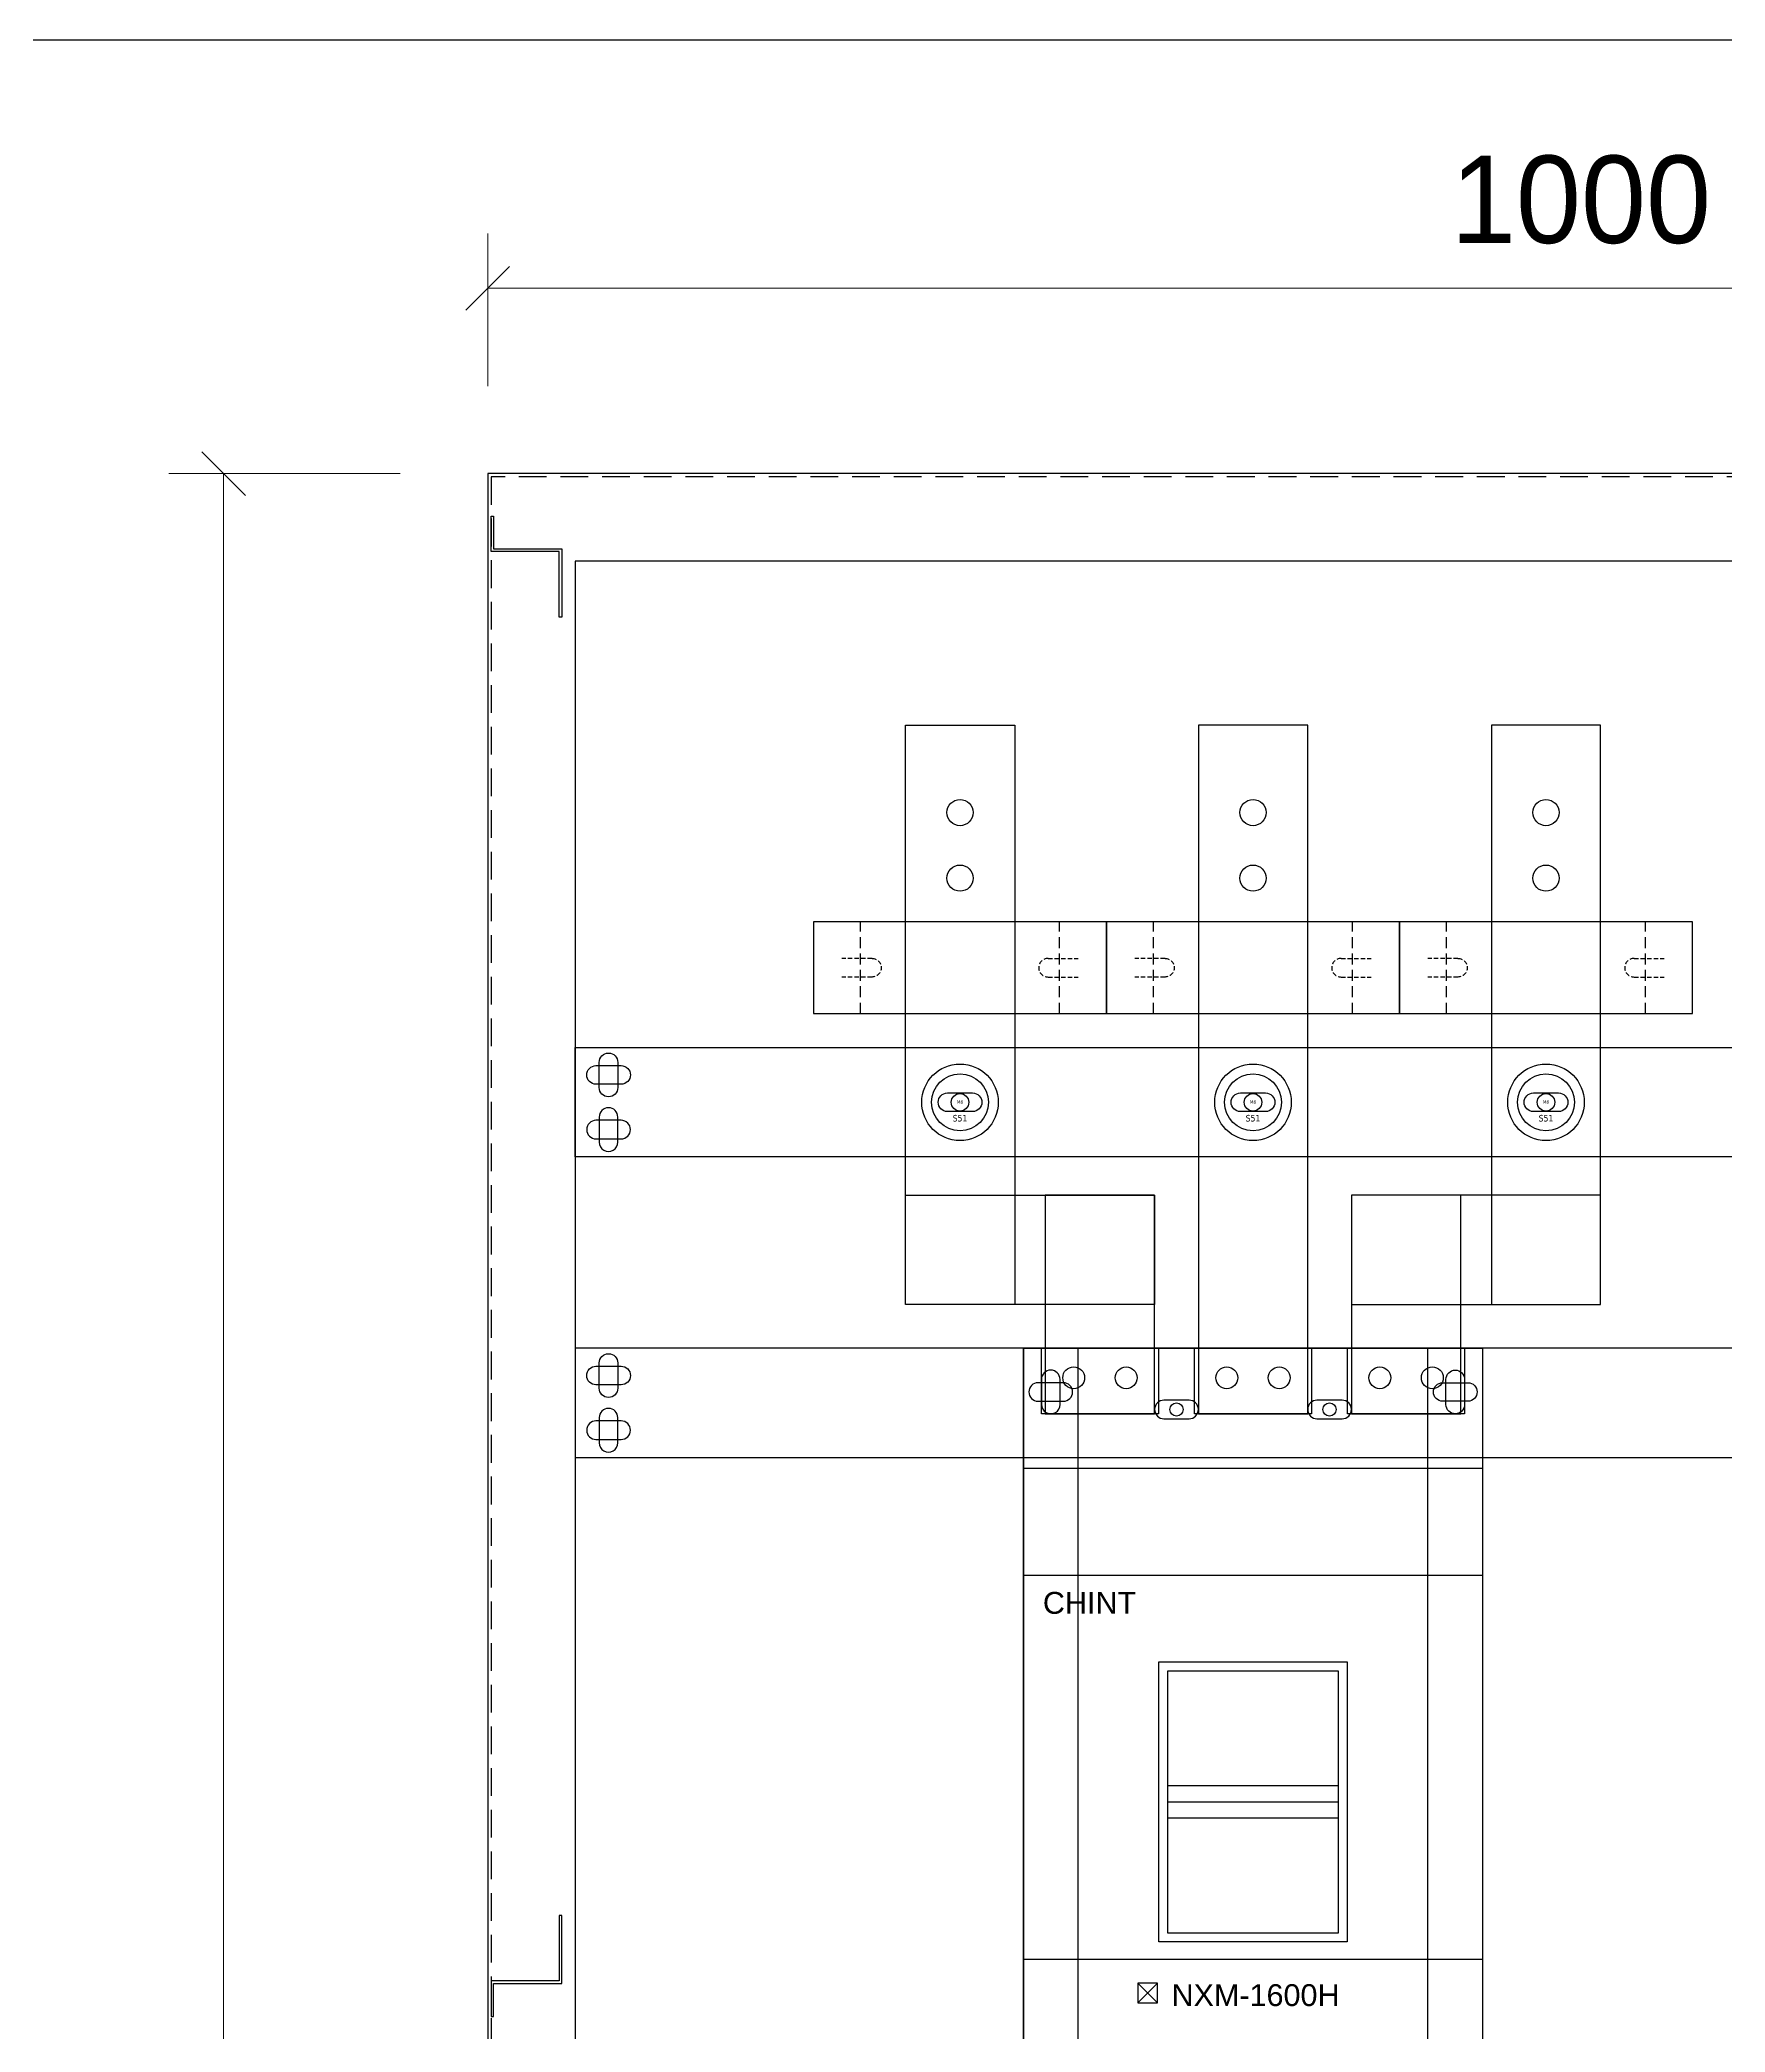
# Model space of a CAD drawing. Header units: millimetres. Extents: x 0 to 5940, y 0 to 4200.
# Drawn here: x 2629 to 3400, y 3289 to 4200 of the extents above; entities that cross this region are included whole.
import ezdxf
from ezdxf.enums import TextEntityAlignment as Align

# ---------------------------------------------------------------- set-up
doc = ezdxf.new("R2010")
doc.units = ezdxf.units.MM
doc.linetypes.add('ASVLTYPE', pattern=[0.75, 0.5, -0.25])
doc.linetypes.add('HIDDENX2', pattern=[19.05, 12.7, -6.35])
doc.layers.add('CNC', color=7, linetype='Continuous')
doc.layers.add('DIM', color=253, linetype='Continuous')
doc.styles.add('Arial', font='arial.ttf')
doc.styles.add('Tahoma (Input Text)', font='tahoma.ttf')
doc.dimstyles.new('Dim-40', dxfattribs={"dimtxt": 40, "dimasz": 20, "dimexe": 25, "dimexo": 40, "dimgap": 20, "dimtad": 1, "dimdec": 0, "dimtxsty": 'Standard', "dimblk": 'OBLIQUE', "dimcen": 15, "dimclrd": 5, "dimclre": 5, "dimclrt": 3, "dimazin": 3, "dimtfac": 1, "dimtdec": 0, "dimtmove": 0, "dimatfit": 3, "dimldrblk": 'ARCHTICK', "dimlwd": 9, "dimlwe": 9})

# ---------------------------------------------------------------- blocks, each defined once
blk = doc.blocks.new('*D12')
at = {"color": 0, "linetype": 'ByBlock', "lineweight": -2}
for p, q in [((2723.31, 3991.59), (2703.31, 4011.59)), ((2703.31, 2011.59), (2723.31, 1991.59))]:
    blk.add_line(p, q, dxfattribs=at)
at = {"layer": 'Defpoints', "color": 0, "transparency": 16777216}
for p in [(2834.12, 4001.59), (2713.31, 2001.59), (2834.12, 2001.59)]:
    blk.add_point(p, dxfattribs=at)
at = {"layer": 'DIM', "color": 5, "lineweight": 9, "transparency": 16777216}
for p, q in [((2794.12, 4001.59), (2688.31, 4001.59)), ((2713.31, 4001.59), (2713.31, 2001.59)), ((2794.12, 2001.59), (2688.31, 2001.59))]:
    blk.add_line(p, q, dxfattribs=at)
at = {"layer": 'DIM', "color": 3, "transparency": 16777216, "insert": (2672.89, 3001.59), "char_height": 40, "attachment_point": 5, "rotation": 90}
blk.add_mtext('2000', dxfattribs=at)
blk = doc.blocks.new('_ArchTick')
at = {"color": 0, "const_width": 0.15}
blk.add_lwpolyline([(-0.5, -0.5), (0.5, 0.5)], dxfattribs=at)
blk = doc.blocks.new('_Oblique')
at = {"color": 0, "linetype": 'ByBlock', "lineweight": -2}
blk.add_line((-0.5, -0.5), (0.5, 0.5), dxfattribs=at)
blk = doc.blocks.new('NXM-1600H-1')
at = {"color": 7}
for p, q in [((210, 315), (0, 315)), ((210, 266), (0, 266)), ((66, 162.5), (144, 162.5)), ((210, 90.5), (0, 90.5)), ((52.28, 70.55), (61.28, 79.55)), ((61.28, 70.55), (52.28, 79.55)), ((210, 41.5), (0, 41.5))]:
    blk.add_line(p, q, dxfattribs=at)
for points in [[(0, 370), (210, 370), (210, 0), (0, 0)], [(66, 222.5), (144, 222.5), (144, 102.5), (66, 102.5)], [(66, 170), (144, 170), (144, 155), (66, 155)], [(52.28, 70.55), (61.28, 70.55), (61.28, 79.55), (52.28, 79.55)]]:
    blk.add_lwpolyline(points, close=True, dxfattribs=at)
at = {"color": 1}
for points in [[(8.25, 370), (61.75, 370), (61.75, 340), (8.25, 340)], [(8.25, 0), (61.75, 0), (61.75, 30), (8.25, 30)]]:
    blk.add_lwpolyline(points, close=True, dxfattribs=at)
at = {"color": 2}
for points in [[(78.25, 370), (131.75, 370), (131.75, 340), (78.25, 340)], [(78.25, 0), (131.75, 0), (131.75, 30), (78.25, 30)]]:
    blk.add_lwpolyline(points, close=True, dxfattribs=at)
at = {"color": 5}
for points in [[(148.25, 370), (201.75, 370), (201.75, 340), (148.25, 340)], [(148.25, 0), (201.75, 0), (201.75, 30), (148.25, 30)]]:
    blk.add_lwpolyline(points, close=True, dxfattribs=at)
at = {"color": 1}
for centre in [(23, 356.5), (47, 356.5), (23, 13.5), (47, 13.5)]:
    blk.add_circle(centre, 5, dxfattribs=at)
at = {"color": 2}
for centre in [(93, 356.5), (117, 356.5), (93, 13.5), (117, 13.5)]:
    blk.add_circle(centre, 5, dxfattribs=at)
at = {"color": 5}
for centre in [(163, 356.5), (187, 356.5), (163, 13.5), (187, 13.5)]:
    blk.add_circle(centre, 5, dxfattribs=at)
at = {"color": 7}
for centre in [(70, 342), (140, 342), (70, 28), (140, 28)]:
    blk.add_circle(centre, 3, dxfattribs=at)
at = {"color": 7, "char_height": 10, "width": 34.1373, "attachment_point": 5, "style": 'Arial'}
for s, insert in [('CHINT', (30.24, 253.47)), ('NXM-1600H', (106.15, 74.06))]:
    blk.add_mtext(s, dxfattribs=dict(at, insert=insert))
blk = doc.blocks.new('A$C3D6C2CD6')
at = {"color": 85, "linetype": 'ASVLTYPE', "ltscale": 4}
for p, q in [((4.25, 8.5), (18, 8.5)), ((4.25, 0), (18, 0))]:
    blk.add_line(p, q, dxfattribs=at)
blk.add_arc((4.25, 4.25), 4.25, 90, 270, dxfattribs=at)
blk = doc.blocks.new('CML800A-3')
at = {"color": 85, "linetype": 'ASVLTYPE', "ltscale": 10}
for p, q in [((21.5, 0), (21.5, 42)), ((112.5, 0), (112.5, 42))]:
    blk.add_line(p, q, dxfattribs=at)
at = {"color": 85}
blk.add_lwpolyline([(0, 0), (0, 42), (134, 42), (134, 0)], close=True, dxfattribs=at)
at = {"color": 85, "xscale": -1}
blk.add_blockref('A$C3D6C2CD6', (31, 16.75), dxfattribs=at)
at = {"color": 85}
blk.add_blockref('A$C3D6C2CD6', (103, 16.75), dxfattribs=at)
blk = doc.blocks.new('*D15')
at = {"color": 0, "linetype": 'ByBlock', "lineweight": -2}
for p, q in [((2844.12, 4096.36), (2824.12, 4076.36)), ((3824.12, 4076.36), (3844.12, 4096.36))]:
    blk.add_line(p, q, dxfattribs=at)
at = {"layer": 'Defpoints', "color": 0, "transparency": 16777216}
for p in [(2834.12, 4086.36), (2834.12, 4001.59), (3834.12, 4001.59)]:
    blk.add_point(p, dxfattribs=at)
at = {"layer": 'DIM', "color": 5, "lineweight": 9, "transparency": 16777216}
for p, q in [((2834.12, 4041.59), (2834.12, 4111.36)), ((3834.12, 4041.59), (3834.12, 4111.36)), ((3834.12, 4086.36), (2834.12, 4086.36))]:
    blk.add_line(p, q, dxfattribs=at)
at = {"layer": 'DIM', "color": 3, "transparency": 16777216, "insert": (3334.12, 4126.78), "char_height": 40, "attachment_point": 5}
blk.add_mtext('1000', dxfattribs=at)
blk = doc.blocks.new('su51-2')
at = {"color": 1}
for radius in [17.5, 13, 4]:
    blk.add_circle((0, -0.09), radius, dxfattribs=at)
at = {"color": 1, "width": 30.0978, "attachment_point": 5}
for s, insert, char_height in [('{\\fTahoma|b0|i0|c0|p34;M8}', (0, 0), 1.5), ('{\\fTahoma|b0|i0|c0|p34;S51}', (0, -7.4), 3)]:
    blk.add_mtext(s, dxfattribs=dict(at, insert=insert, char_height=char_height))
blk = doc.blocks.new('ovan8.5x20')
at = {"layer": 'CNC', "color": 2, "lineweight": -3}
for p, q in [((5.75, 4.25), (-5.75, 4.25)), ((-5.75, -4.25), (5.75, -4.25))]:
    blk.add_line(p, q, dxfattribs=at)
for centre, start, end in [((-5.75, 0), 90, 270), ((5.75, 0), 270, 90)]:
    blk.add_arc(centre, 4.25, start, end, dxfattribs=at)
blk = doc.blocks.new('khungtenAsean2')
at = {"color": 7}
blk.add_lwpolyline([(0, 0), (2970, 0), (2970, -2100), (0, -2100)], close=True, dxfattribs=at)
at = {"color": 1, "style": 'Tahoma (Input Text)', "flags": 8}
for tag, p in [('#03', (506.57, -2019.3)), ('#01', (137.05, -2021.28)), ('#05', (1106.63, -2021.28)), ('#07', (1834.68, -2021.28)), ('#09', (2146.72, -2021.28)), ('#02', (98.46, -2081.28)), ('#04', (486.11, -2081.28)), ('#06', (1065.33, -2081.28)), ('#08', (1817.45, -2081.28)), ('#10', (2146.72, -2081.28))]:
    blk.add_attdef(tag, p, '', height=25, dxfattribs=at)
blk.add_attdef('#11', text='', height=25, dxfattribs=at).set_placement((2914.99, -2067.35), align=Align.CENTER)

msp = doc.modelspace()

# ---------------------------------------------------------------- linework, layer by layer
at = {"color": 7}
msp.add_lwpolyline([(3834.12, 4001.59), (2834.12, 4001.59), (2834.12, 2001.59), (3834.12, 2001.59)], close=True, dxfattribs=at)
at = {"color": 7, "linetype": 'HIDDENX2'}
msp.add_lwpolyline([(3832.62, 4000.09), (2835.62, 4000.09), (2835.62, 2003.09), (3832.62, 2003.09)], close=True, dxfattribs=at)
at = {"color": 8}
for points in [[(2866.82, 3935.99), (2866.82, 3965.99), (2835.62, 3965.99), (2835.62, 3982.19), (2836.82, 3982.19), (2836.82, 3967.19), (2868.02, 3967.19), (2868.02, 3935.99)], [(2874.12, 3739.09), (3794.12, 3739.09), (3794.12, 3689.09), (2874.12, 3689.09)], [(2874.12, 3551.59), (3794.12, 3551.59), (3794.12, 3601.59), (2874.12, 3601.59)], [(3104.12, 3601.59), (3079.12, 3601.59), (3079.12, 3231.59), (3104.12, 3231.59)], [(3264.12, 3601.59), (3289.12, 3601.59), (3289.12, 3231.59), (3264.12, 3231.59)], [(2866.82, 3342.19), (2866.82, 3312.19), (2835.62, 3312.19), (2835.62, 3295.99), (2836.82, 3295.99), (2836.82, 3310.99), (2868.02, 3310.99), (2868.02, 3342.19)]]:
    msp.add_lwpolyline(points, close=True, dxfattribs=at)
at = {"color": 4}
msp.add_lwpolyline([(3794.12, 3961.59), (2874.12, 3961.59), (2874.12, 2041.59), (3794.12, 2041.59)], close=True, dxfattribs=at)
at = {"color": 1}
for points in [[(3075.12, 3621.59), (3025.12, 3621.59), (3025.12, 3886.59), (3075.12, 3886.59)], [(3025.12, 3621.59), (3025.12, 3671.59), (3139.12, 3671.59), (3139.12, 3621.59)], [(3139.12, 3671.59), (3089.12, 3671.59), (3089.12, 3571.59), (3139.12, 3571.59)]]:
    msp.add_lwpolyline(points, close=True, dxfattribs=at)
at = {"color": 2}
for points in [[(3209.12, 3886.59), (3159.12, 3886.59), (3159.12, 3571.59), (3209.12, 3571.59)], [(3141.12, 3458.09), (3227.12, 3458.09), (3227.12, 3330.09), (3141.12, 3330.09)], [(3145.12, 3454.09), (3223.12, 3454.09), (3223.12, 3334.09), (3145.12, 3334.09)]]:
    msp.add_lwpolyline(points, close=True, dxfattribs=at)
at = {"color": 5}
for points in [[(3293.12, 3621.59), (3343.12, 3621.59), (3343.12, 3886.59), (3293.12, 3886.59)], [(3279.12, 3671.59), (3229.12, 3671.59), (3229.12, 3571.59), (3279.12, 3571.59)], [(3343.12, 3621.59), (3343.12, 3671.59), (3229.12, 3671.59), (3229.12, 3621.59)]]:
    msp.add_lwpolyline(points, close=True, dxfattribs=at)
at = {"color": 2}
for centre in [(3050.12, 3846.59), (3184.12, 3846.59), (3318.12, 3846.59), (3050.12, 3816.59), (3184.12, 3816.59), (3318.12, 3816.59)]:
    msp.add_circle(centre, 6, dxfattribs=at)

# ---------------------------------------------------------------- block references
at = {"color": 7, "xscale": 2, "yscale": 2, "zscale": 2}
msp.add_blockref('khungtenAsean2', (0, 4200), dxfattribs=at)
at = {"color": 7, "xscale": -1}
for p in [(3117.12, 3754.62), (3251.12, 3754.62), (3385.12, 3754.62)]:
    msp.add_blockref('CML800A-3', p, dxfattribs=at)
at = {"color": 2}
for p in [(3050.12, 3714.17), (3184.12, 3714.17), (3318.12, 3714.17)]:
    msp.add_blockref('su51-2', p, dxfattribs=at)
at = {"color": 7}
msp.add_blockref('NXM-1600H-1', (3079.12, 3231.59), dxfattribs=at)
at = {"layer": 'CNC', "lineweight": -3, "xscale": -1}
for p, rotation in [((2889.37, 3726.59), 270), ((2889.37, 3726.59), 180), ((2889.37, 3589.09), 180), ((2889.37, 3589.09), 270), ((3276.62, 3581.59), 90)]:
    msp.add_blockref('ovan8.5x20', p, dxfattribs=dict(at, rotation=rotation))
for p in [(3050.12, 3714.09), (3184.12, 3714.09), (3318.12, 3714.09), (3276.62, 3581.59)]:
    msp.add_blockref('ovan8.5x20', p, dxfattribs=at)
at = {"layer": 'CNC', "lineweight": -3, "rotation": 270}
for p in [(2889.37, 3701.59), (3091.62, 3581.59), (2889.37, 3564.09)]:
    msp.add_blockref('ovan8.5x20', p, dxfattribs=at)
at = {"layer": 'CNC', "lineweight": -3}
for p in [(2889.37, 3701.59), (3091.62, 3581.59), (3149.12, 3573.59), (3219.12, 3573.59), (2889.37, 3564.09)]:
    msp.add_blockref('ovan8.5x20', p, dxfattribs=at)

# ---------------------------------------------------------------- dimensions: what is measured, and where the dimension line sits
at = {"layer": 'DIM', "color": 7}
dim = msp.add_linear_dim(base=(2834.12, 4086.36), p1=(3834.12, 4001.59), p2=(2834.12, 4001.59), angle=180, dimstyle='Dim-40', dxfattribs=at)
dim.commit()
dim.dimension.update_dxf_attribs({"geometry": '*D15', "text_midpoint": (3334.12, 4086.36), "dimtype": 160})
dim = msp.add_linear_dim(base=(2713.31, 2001.59), p1=(2834.12, 4001.59), p2=(2834.12, 2001.59), angle=90, dimstyle='Dim-40', dxfattribs=at)
dim.commit()
dim.dimension.update_dxf_attribs({"geometry": '*D12', "text_midpoint": (2672.89, 3001.59)})

doc.saveas('drawing.dxf')
